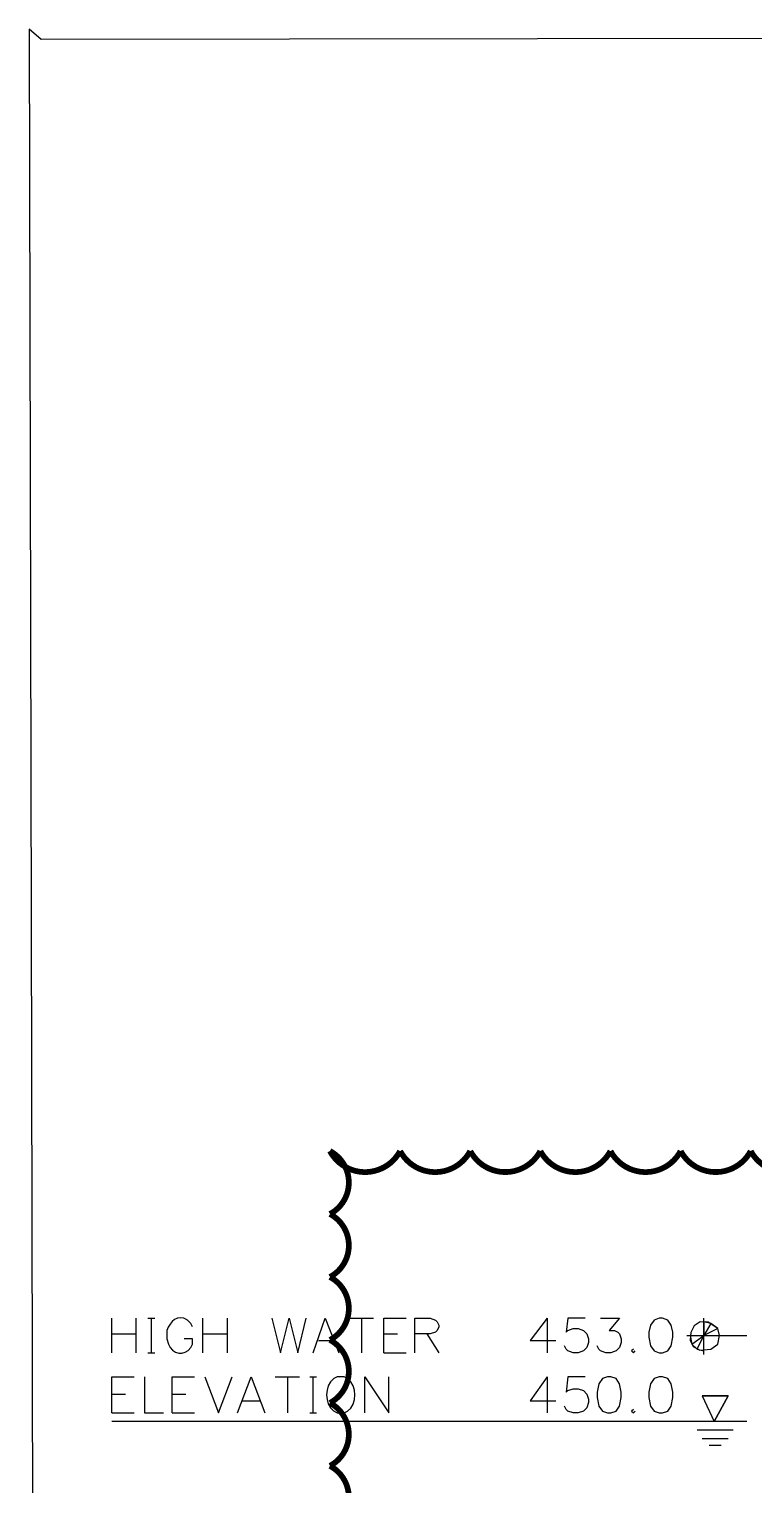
# Model space of a CAD drawing. Header units: metres. Extents: x 45 to 1207, y 17 to 801.
# Drawn here: x 53 to 154.1, y 571.5 to 774.5 of the extents above; entities that cross this region are included whole.
import ezdxf

# ---------------------------------------------------------------- set-up
doc = ezdxf.new("R2010")
doc.units = ezdxf.units.M
doc.layers.add('REV-AGENT', color=1, linetype='Continuous')

msp = doc.modelspace()

# ---------------------------------------------------------------- linework, layer by layer
for p, q in [((54.72, 773.04), (53.04, 774.48)), ((54.72, 773.04), (53.04, 774.48)), ((53.04, 774.48), (54.72, 18.48)), ((53.04, 774.48), (54.72, 18.48)), ((1206.72, 774.48), (54.72, 773.04)), ((1206.72, 774.48), (54.72, 773.04)), ((64.56, 589.92), (64.56, 594.72)), ((67.92, 594.72), (67.92, 589.92)), ((69.6, 594.72), (70.56, 594.72)), ((70.08, 589.92), (70.08, 594.72)), ((72.24, 593.04), (72.24, 591.84)), ((75.6, 594), (75.12, 594.48)), ((75.84, 593.52), (75.6, 594)), ((77.28, 589.92), (77.28, 594.72)), ((80.64, 594.72), (80.64, 589.92)), ((86.88, 594.72), (88.08, 589.92)), ((88.08, 589.92), (89.28, 594.72)), ((89.28, 594.72), (90.48, 589.92)), ((90.48, 589.92), (91.68, 594.72)), ((92.64, 589.92), (94.32, 594.72)), ((94.32, 594.72), (96.24, 589.92)), ((97.68, 594.72), (101.04, 594.72)), ((99.36, 594.72), (99.36, 589.92)), ((102.48, 589.92), (102.48, 594.72)), ((102.48, 594.72), (105.6, 594.72)), ((106.8, 589.92), (106.8, 594.72)), ((106.8, 594.72), (108.96, 594.72)), ((108.96, 594.72), (109.68, 594.48)), ((109.68, 592.8), (108.96, 592.56)), ((109.68, 594.48), (109.92, 594.24)), ((109.92, 593.04), (109.68, 592.8)), ((109.92, 594.24), (110.16, 593.76)), ((110.16, 593.52), (109.92, 593.04)), ((110.16, 593.76), (110.16, 593.52)), ((125.28, 594.72), (122.88, 591.6)), ((125.28, 594.72), (125.28, 589.92)), ((128.16, 594.72), (127.92, 592.8)), ((127.92, 592.8), (128.16, 593.04)), ((130.56, 594.72), (128.16, 594.72)), ((128.16, 593.04), (128.88, 593.28)), ((128.88, 593.28), (129.6, 593.28)), ((129.6, 593.28), (130.32, 593.04)), ((130.32, 593.04), (130.8, 592.56)), ((132.72, 594.72), (135.36, 594.72)), ((135.36, 594.72), (133.92, 593.04)), ((133.92, 593.04), (134.64, 593.04)), ((134.64, 593.04), (135.12, 592.8)), ((135.12, 592.8), (135.36, 592.56)), ((139.68, 593.76), (139.44, 592.8)), ((139.44, 592.8), (139.44, 592.08)), ((140.16, 594.48), (139.68, 593.76)), ((140.88, 594.72), (140.16, 594.48)), ((141.36, 594.72), (140.88, 594.72)), ((142.08, 594.48), (141.36, 594.72)), ((142.56, 593.76), (142.08, 594.48)), ((142.8, 592.8), (142.56, 593.76)), ((142.8, 592.08), (142.8, 592.8)), ((147.12, 589.68), (147.12, 594.72)), ((148.08, 594), (147.12, 594.24)), ((147.12, 594.24), (147.12, 592.32)), ((148.08, 594), (147.12, 592.32)), ((149.04, 593.28), (147.12, 592.32)), ((149.04, 593.28), (148.08, 594)), ((149.28, 592.32), (149.04, 593.28)), ((149.28, 592.32), (149.04, 593.28)), ((64.56, 592.56), (67.92, 592.56)), ((72.24, 591.84), (72.48, 591.12)), ((75.84, 591.84), (74.64, 591.84)), ((75.6, 590.64), (75.84, 591.12)), ((75.84, 591.12), (75.84, 591.84)), ((77.28, 592.56), (80.64, 592.56)), ((93.36, 591.6), (95.52, 591.6)), ((102.48, 592.56), (104.4, 592.56)), ((108.96, 592.56), (106.8, 592.56)), ((108.48, 592.56), (110.16, 589.92)), ((122.88, 591.6), (126.48, 591.6)), ((127.92, 590.4), (127.68, 590.88)), ((130.8, 592.56), (131.04, 591.84)), ((131.04, 591.36), (130.8, 590.64)), ((131.04, 591.84), (131.04, 591.36)), ((132.48, 590.4), (132.24, 590.88)), ((135.36, 592.56), (135.6, 591.84)), ((135.6, 591.36), (135.36, 590.64)), ((135.6, 591.84), (135.6, 591.36)), ((139.44, 592.08), (139.68, 590.88)), ((139.68, 590.88), (140.16, 590.16)), ((142.08, 590.16), (142.56, 590.88)), ((142.56, 590.88), (142.8, 592.08)), ((144.72, 592.32), (149.76, 592.32)), ((145.2, 592.32), (145.44, 591.12)), ((145.44, 591.12), (147.12, 592.32)), ((145.44, 591.12), (146.16, 590.4)), ((146.16, 590.4), (147.12, 592.32)), ((147.12, 590.16), (147.12, 592.32)), ((147.12, 592.32), (153.12, 592.32)), ((148.08, 590.4), (149.04, 591.12)), ((149.04, 591.12), (149.28, 592.32)), ((69.6, 589.92), (70.56, 589.92)), ((102.48, 589.92), (105.6, 589.92)), ((128.16, 590.16), (127.92, 590.4)), ((128.88, 589.92), (128.16, 590.16)), ((129.6, 589.92), (128.88, 589.92)), ((130.32, 590.16), (129.6, 589.92)), ((130.8, 590.64), (130.32, 590.16)), ((132.72, 590.16), (132.48, 590.4)), ((133.44, 589.92), (132.72, 590.16)), ((134.16, 589.92), (133.44, 589.92)), ((134.88, 590.16), (134.16, 589.92)), ((135.36, 590.64), (134.88, 590.16)), ((137.28, 590.4), (137.04, 590.16)), ((137.04, 590.16), (137.28, 589.92)), ((137.28, 589.92), (137.52, 590.16)), ((140.16, 590.16), (140.88, 589.92)), ((140.88, 589.92), (141.36, 589.92)), ((141.36, 589.92), (142.08, 590.16)), ((146.16, 590.4), (147.12, 590.16)), ((64.56, 581.52), (64.56, 586.56)), ((64.56, 586.56), (67.68, 586.56)), ((69.12, 586.56), (69.12, 581.52)), ((72.96, 581.52), (72.96, 586.56)), ((72.96, 586.56), (76.08, 586.56)), ((77.52, 586.56), (79.44, 581.52)), ((79.44, 581.52), (81.36, 586.56)), ((82.08, 581.52), (84, 586.56)), ((84, 586.56), (85.92, 581.52)), ((87.36, 586.56), (90.72, 586.56)), ((89.04, 586.56), (89.04, 581.52)), ((92.16, 586.56), (93.12, 586.56)), ((92.64, 581.52), (92.64, 586.56)), ((95.52, 586.32), (95.04, 585.84)), ((96, 586.56), (95.52, 586.32)), ((96.96, 586.56), (96, 586.56)), ((97.44, 586.32), (96.96, 586.56)), ((99.84, 581.52), (99.84, 586.56)), ((99.84, 586.56), (103.2, 581.52)), ((103.2, 581.52), (103.2, 586.56)), ((125.28, 586.56), (122.88, 583.2)), ((125.28, 586.56), (125.28, 581.52)), ((128.16, 586.56), (127.92, 584.4)), ((127.92, 584.4), (128.16, 584.64)), ((130.56, 586.56), (128.16, 586.56)), ((128.16, 584.64), (128.88, 584.88)), ((128.88, 584.88), (129.6, 584.88)), ((129.6, 584.88), (130.32, 584.64)), ((130.32, 584.64), (130.8, 584.16)), ((132.48, 585.6), (132.24, 584.4)), ((132.96, 586.32), (132.48, 585.6)), ((133.68, 586.56), (132.96, 586.32)), ((134.16, 586.56), (133.68, 586.56)), ((134.88, 586.32), (134.16, 586.56)), ((135.36, 585.6), (134.88, 586.32)), ((135.6, 584.4), (135.36, 585.6)), ((139.68, 585.6), (139.44, 584.4)), ((140.16, 586.32), (139.68, 585.6)), ((140.88, 586.56), (140.16, 586.32)), ((141.36, 586.56), (140.88, 586.56)), ((142.08, 586.32), (141.36, 586.56)), ((142.56, 585.6), (142.08, 586.32)), ((142.8, 584.4), (142.56, 585.6)), ((64.56, 584.16), (66.48, 584.16)), ((72.96, 584.16), (74.88, 584.16)), ((82.8, 583.2), (85.2, 583.2)), ((122.88, 583.2), (126.48, 583.2)), ((130.8, 584.16), (131.04, 583.44)), ((131.04, 582.96), (130.8, 582.24)), ((131.04, 583.44), (131.04, 582.96)), ((132.24, 584.4), (132.24, 583.68)), ((132.24, 583.68), (132.48, 582.48)), ((135.36, 582.48), (135.6, 583.68)), ((135.6, 583.68), (135.6, 584.4)), ((139.44, 584.4), (139.44, 583.68)), ((139.44, 583.68), (139.68, 582.48)), ((142.56, 582.48), (142.8, 583.68)), ((142.8, 583.68), (142.8, 584.4)), ((146.88, 583.92), (148.56, 580.32)), ((150.48, 583.92), (146.88, 583.92)), ((146.88, 583.92), (150.48, 583.92)), ((146.88, 583.92), (150.48, 583.92)), ((148.56, 580.32), (150.48, 583.92)), ((150.48, 583.92), (148.56, 580.32)), ((64.56, 581.52), (67.68, 581.52)), ((69.12, 581.52), (71.76, 581.52)), ((72.96, 581.52), (76.08, 581.52)), ((92.16, 581.52), (93.12, 581.52)), ((96, 581.52), (96.96, 581.52)), ((96.96, 581.52), (97.44, 581.76)), ((127.92, 582), (127.68, 582.48)), ((128.16, 581.76), (127.92, 582)), ((128.88, 581.52), (128.16, 581.76)), ((129.6, 581.52), (128.88, 581.52)), ((130.32, 581.76), (129.6, 581.52)), ((130.8, 582.24), (130.32, 581.76)), ((132.48, 582.48), (132.96, 581.76)), ((132.96, 581.76), (133.68, 581.52)), ((133.68, 581.52), (134.16, 581.52)), ((134.16, 581.52), (134.88, 581.76)), ((134.88, 581.76), (135.36, 582.48)), ((137.28, 582), (137.04, 581.76)), ((137.04, 581.76), (137.28, 581.52)), ((137.28, 581.52), (137.52, 581.76)), ((139.68, 582.48), (140.16, 581.76)), ((140.16, 581.76), (140.88, 581.52)), ((140.88, 581.52), (141.36, 581.52)), ((141.36, 581.52), (142.08, 581.76)), ((142.08, 581.76), (142.56, 582.48)), ((153.12, 580.32), (64.56, 580.32)), ((151.2, 579.12), (146.16, 579.12)), ((150.48, 577.92), (146.88, 577.92)), ((149.52, 576.96), (147.84, 576.96))]:
    msp.add_line(p, q)
for points in [[(75.12, 594.48), (74.61, 594.72), (74.14, 594.8), (73.71, 594.74), (73.32, 594.56), (72.98, 594.28), (72.69, 593.92), (72.44, 593.5), (72.24, 593.04)], [(149.04, 593.28), (147.7, 594.18), (146.59, 594.22), (145.76, 593.65), (145.29, 592.73), (145.22, 591.69), (145.63, 590.79), (146.56, 590.28), (148.08, 590.4)], [(72.48, 591.12), (72.72, 590.64), (73.05, 590.27), (73.45, 590.01), (73.89, 589.87), (74.34, 589.86), (74.8, 589.98), (75.22, 590.24), (75.6, 590.64)], [(95.04, 585.84), (94.75, 585.29), (94.58, 584.68), (94.52, 584.03), (94.58, 583.38), (94.75, 582.78), (95.05, 582.24), (95.46, 581.81), (96, 581.52)], [(97.44, 581.76), (97.88, 582.21), (98.2, 582.76), (98.39, 583.39), (98.45, 584.04), (98.39, 584.69), (98.2, 585.31), (97.88, 585.87), (97.44, 586.32)]]:
    msp.add_lwpolyline(points)
at = {"layer": 'REV-AGENT', "const_width": 0.8}
msp.add_lwpolyline([(173.2, 565.37, -0.6), (173.2, 574.14, -0.6), (173.2, 582.92, -0.6), (173.2, 591.7, -0.6), (173.2, 600.48, -0.6), (173.2, 609.26, -0.6), (173.2, 618.04, -0.6), (163.42, 618.04, -0.6), (153.64, 618.04, -0.6), (143.87, 618.04, -0.6), (134.09, 618.04, -0.6), (124.31, 618.04, -0.6), (114.54, 618.04, -0.6), (104.76, 618.04, -0.6), (94.98, 618.04, -0.6), (94.98, 609.26, -0.6), (94.98, 600.48, -0.6), (94.98, 591.7, -0.6), (94.98, 582.92, -0.6), (94.98, 574.14, -0.6), (94.98, 565.37, -0.6)], format="xyb", dxfattribs=at)

doc.saveas('drawing.dxf')
